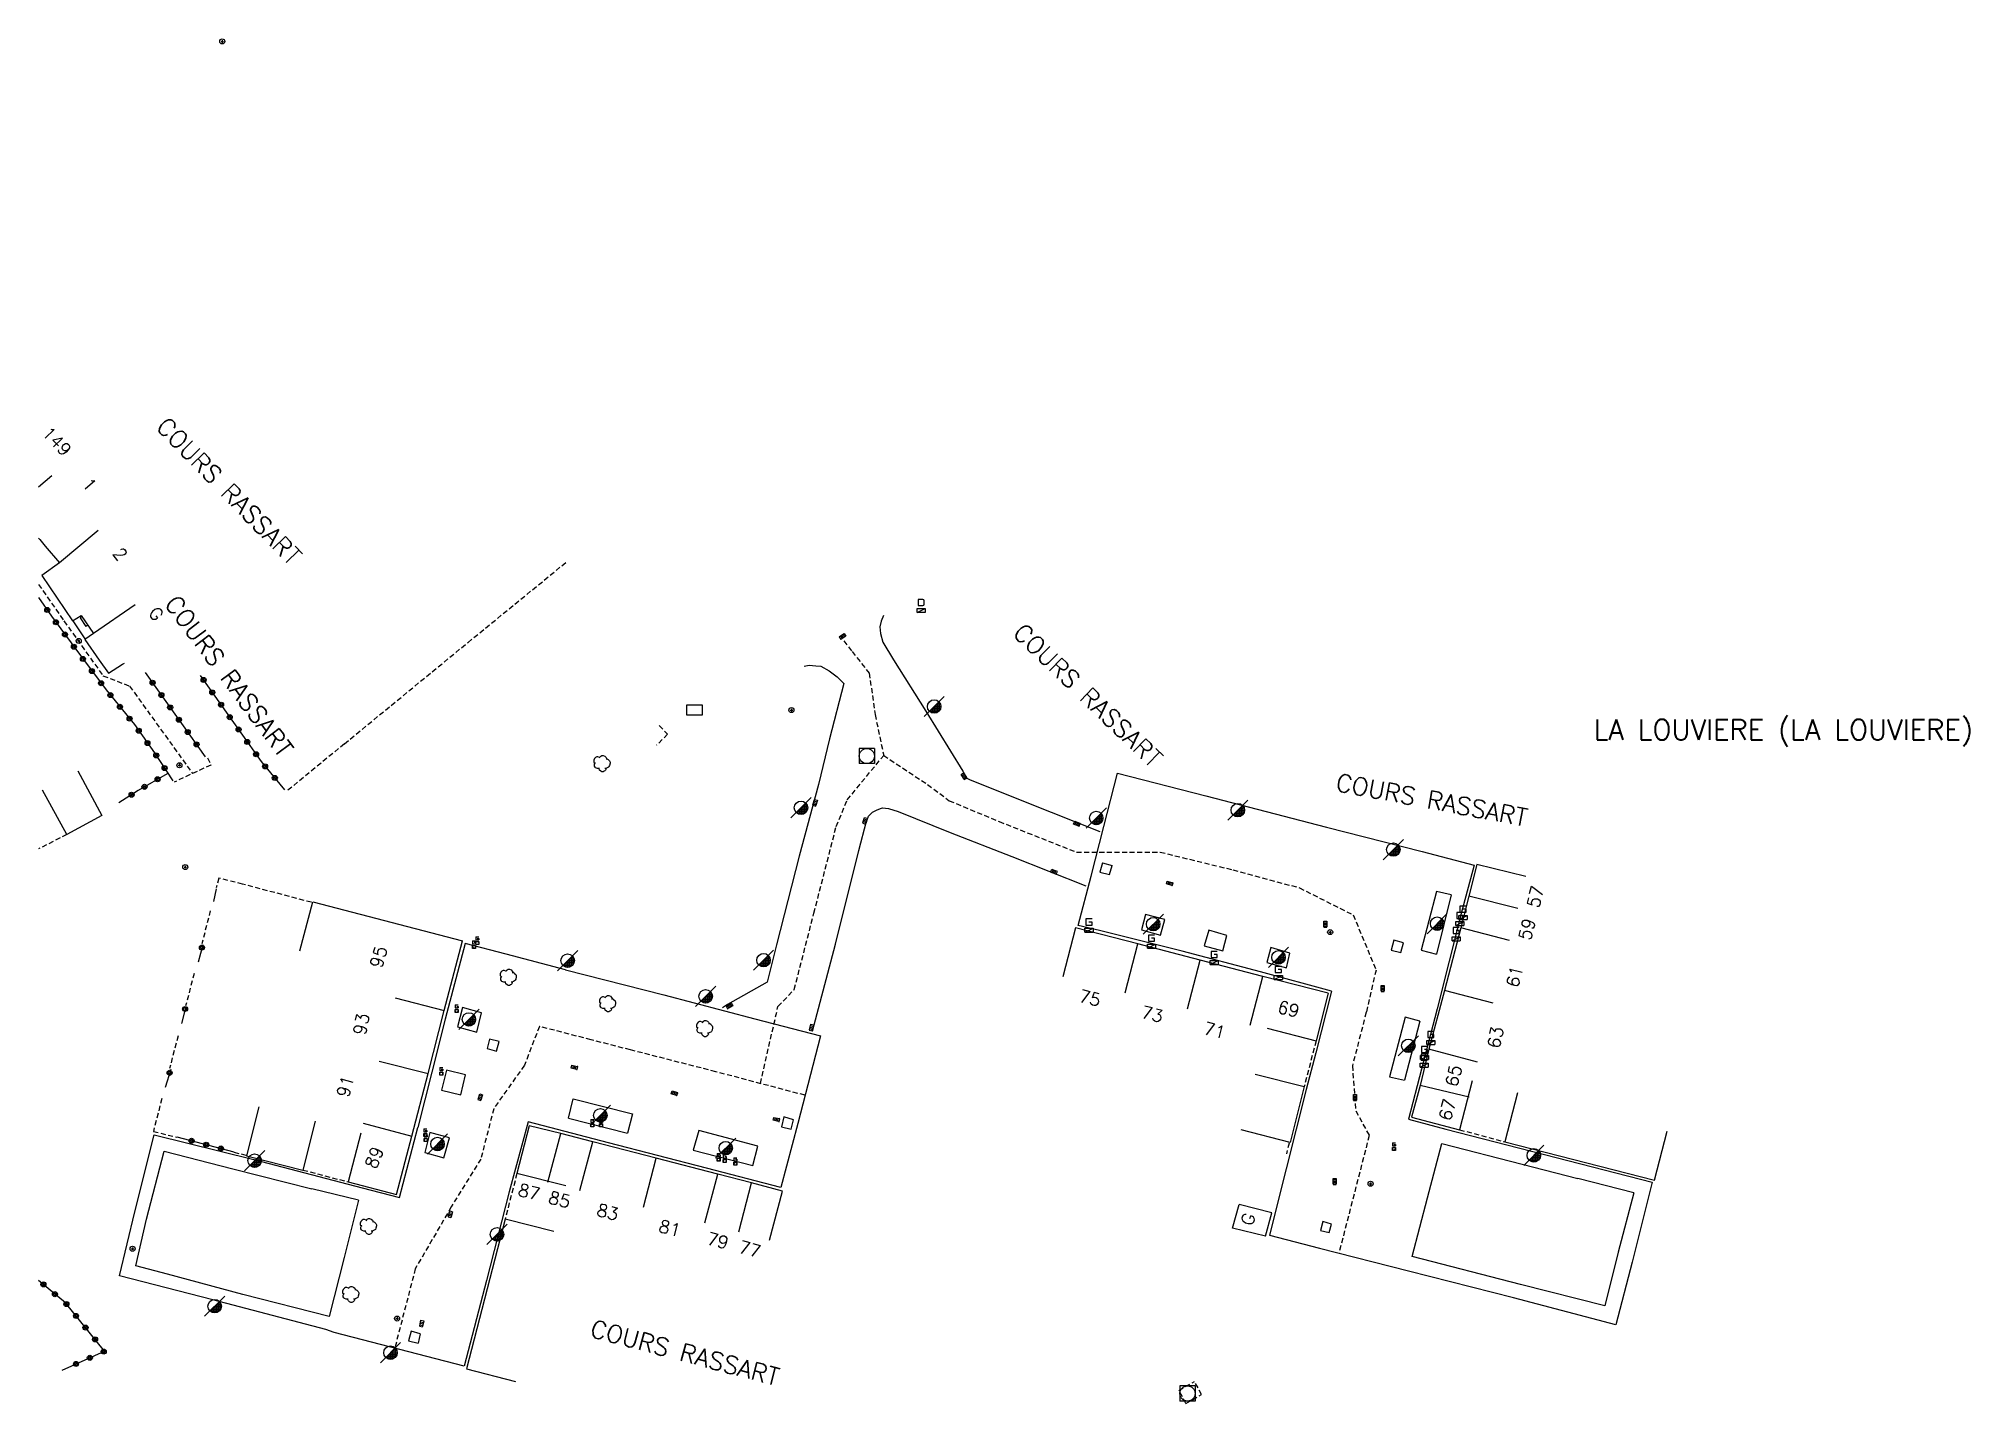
# Model space of a CAD drawing. Header units: millimetres. Extents: x 137000 to 137191, y 128419 to 128738.
# Drawn here: x 137000 to 137191.1, y 128419.3 to 128554.4 of the extents above; entities outside this region: 1.
import ezdxf
from ezdxf.enums import TextEntityAlignment as Align

# ---------------------------------------------------------------- set-up
doc = ezdxf.new("R2010")
doc.units = ezdxf.units.MM
doc.linetypes.add('DASHED', pattern=[0.75, 0.5, -0.25])
doc.layers.get('0').update_dxf_attribs({"linetype": 'CONTINUOUS'})
for name, color, linetype in [('w0001', 6, 'DASHED'), ('w0006', 2, 'CONTINUOUS'), ('w0008', 7, 'CONTINUOUS'), ('w0014', 7, 'CONTINUOUS'), ('w0100', 7, 'CONTINUOUS'), ('w0103', 1, 'CONTINUOUS'), ('w0106', 7, 'CONTINUOUS'), ('w0112', 1, 'DASHED'), ('w0300', 7, 'CONTINUOUS'), ('w0322', 7, 'CONTINUOUS'), ('w0400', 7, 'CONTINUOUS'), ('w0420', 7, 'CONTINUOUS'), ('w0421', 7, 'CONTINUOUS'), ('w0425', 7, 'CONTINUOUS'), ('w0432', 7, 'CONTINUOUS'), ('w0438', 7, 'CONTINUOUS'), ('w0470', 7, 'CONTINUOUS'), ('w0856', 7, 'CONTINUOUS'), ('w0980', 7, 'CONTINUOUS'), ('w0989', 7, 'CONTINUOUS'), ('w0991', 7, 'CONTINUOUS'), ('w1102', 7, 'CONTINUOUS'), ('w1338', 7, 'CONTINUOUS'), ('w1471', 7, 'CONTINUOUS')]:
    doc.layers.add(name, color=color, linetype=linetype)
doc.styles.get("Standard").update_dxf_attribs({"font": 'romans.shx', "width": 0.85})

# ---------------------------------------------------------------- blocks, each defined once
blk = doc.blocks.new('T856')
for p, q in [((-0.125, 0), (0.125, 0)), ((0, 0.125), (0, -0.125))]:
    blk.add_line(p, q)
blk.add_ellipse((0, 0), major_axis=(-0.177, 0.177), ratio=1, start_param=3.9269908, end_param=10.2101761)
blk = doc.blocks.new('T1471')
at = {"color": 0, "linetype": 'Continuous', "flags": 128}
blk.add_lwpolyline([(-0.75, -0.5), (-0.75, 0.5), (0.75, 0.5), (0.75, -0.5), (-0.75, -0.5)], dxfattribs=at)
blk = doc.blocks.new('T438')
for p, q in [((-0.4, 0.2), (0.4, 0.2)), ((-0.4, -0.2), (-0.4, 0.2)), ((0.15, 1.1), (-0.3, 1.1)), ((-0.3, 1.1), (-0.3, 0.5)), ((-0.3, 0.5), (0.15, 0.5)), ((0.3, 0.65), (0.3, 0.95)), ((0.4, 0.2), (0.4, -0.2))]:
    blk.add_line(p, q)
at = {"flags": 128}
for points in [[(-0.4, -0.2), (0.4, 0.2)], [(0.4, -0.2), (-0.4, -0.2)]]:
    blk.add_lwpolyline(points, dxfattribs=at)
for centre, major_axis, start_param, end_param in [((0.15, 0.95), (0.106, -0.106), 0.785398, 2.356194), ((0.15, 0.65), (0.106, 0.106), 3.926991, 5.497787)]:
    blk.add_ellipse(centre, major_axis=major_axis, ratio=1, start_param=start_param, end_param=end_param)
blk = doc.blocks.new('T400')
for p, q in [((-0.15, 0.3), (0.15, 0.3)), ((-0.15, -0.25), (-0.15, 0.3)), ((-0.15, 0.15), (0.15, 0.15)), ((-0.15, 0), (0.15, 0)), ((0.15, 0.3), (0.15, -0.25)), ((-0.15, -0.15), (0.15, -0.15)), ((-0.15, -0.25), (-0.15, -0.3)), ((-0.15, -0.3), (0.15, -0.3)), ((0.15, -0.3), (0.15, -0.25))]:
    blk.add_line(p, q)
blk = doc.blocks.new('T470')
for p, q in [((-1.000002, -1.000002), (1.000002, 1.000002)), ((0, 0), (0.666668, 0)), ((0, 0), (0, -0.666668)), ((0.166667, 0.166667), (0.500001, 0.166667)), ((0.166667, 0.166667), (0.166667, -0.666668)), ((0.333334, 0.333334), (0.500001, 0.333334)), ((0.333334, 0.333334), (0.333334, -0.500001)), ((0.500001, 0.333334), (0.500001, -0.333334)), ((-0.333334, -0.333334), (0.500001, -0.333334)), ((-0.333334, -0.333334), (-0.333334, -0.500001)), ((-0.333334, -0.500001), (0.333334, -0.500001)), ((-0.166667, -0.166667), (0.666668, -0.166667)), ((-0.166667, -0.166667), (-0.166667, -0.666668))]:
    blk.add_line(p, q)
blk.add_ellipse((0, 0), major_axis=(0.471405, 0.471405), ratio=1, start_param=5.4977871438, end_param=11.780972451)
blk = doc.blocks.new('T420')
for p, q in [((0.75, 0.75), (-0.75, 0.75)), ((-0.75, 0.75), (-0.75, -0.75)), ((0.75, 0.75), (0.75, -0.75)), ((0.75, -0.75), (-0.75, -0.75))]:
    blk.add_line(p, q)
blk.add_ellipse((0, 0), major_axis=(-0.53, 0.53), ratio=1, start_param=3.926991, end_param=10.210176)
blk = doc.blocks.new('T300')
for p, q in [((-0.8, 0.51), (-0.86, 0.34)), ((-0.86, 0.34), (-0.86, 0.17)), ((-0.86, 0.17), (-0.74, 0.06)), ((-0.69, 0.63), (-0.8, 0.51)), ((-0.8, -0.06), (-0.74, 0.06)), ((-0.74, 0.06), (-0.69, 0.11)), ((-0.57, 0.69), (-0.69, 0.63)), ((-0.46, 0.69), (-0.57, 0.69)), ((-0.29, 0.63), (-0.46, 0.69)), ((-0.29, 0.63), (-0.17, 0.74)), ((-0.23, 0.57), (-0.29, 0.63)), ((-0.17, 0.74), (-0.06, 0.8)), ((-0.06, 0.8), (0.06, 0.8)), ((0.06, 0.8), (0.23, 0.74)), ((0.23, 0.74), (0.34, 0.63)), ((0.34, 0.63), (0.4, 0.51)), ((0.46, 0.46), (0.34, 0.46)), ((0.4, 0.51), (0.4, 0.46)), ((0.57, 0.4), (0.46, 0.46)), ((0.57, 0.4), (0.69, 0.29)), ((0.69, 0.29), (0.74, 0.17)), ((0.74, 0.06), (0.69, -0.17)), ((0.74, 0.17), (0.74, 0.06)), ((-0.8, -0.17), (-0.8, -0.06)), ((-0.8, -0.23), (-0.8, -0.17)), ((-0.74, -0.34), (-0.8, -0.23)), ((-0.69, -0.4), (-0.74, -0.34)), ((-0.51, -0.46), (-0.69, -0.4)), ((-0.4, -0.46), (-0.51, -0.46)), ((-0.4, -0.46), (-0.34, -0.46)), ((-0.34, -0.46), (-0.34, -0.4)), ((-0.34, -0.51), (-0.34, -0.46)), ((-0.29, -0.63), (-0.34, -0.51)), ((-0.17, -0.74), (-0.29, -0.63)), ((-0.06, -0.8), (-0.17, -0.74)), ((0.06, -0.8), (-0.06, -0.8)), ((0.17, -0.74), (0.06, -0.8)), ((0.23, -0.69), (0.17, -0.74)), ((0.29, -0.46), (0.23, -0.46)), ((0.29, -0.63), (0.23, -0.69)), ((0.46, -0.4), (0.29, -0.46)), ((0.34, -0.51), (0.29, -0.63)), ((0.34, -0.51), (0.34, -0.46)), ((0.57, -0.34), (0.46, -0.4)), ((0.63, -0.29), (0.57, -0.34)), ((0.69, -0.17), (0.63, -0.29))]:
    blk.add_line(p, q)
blk = doc.blocks.new('T425')
for p, q in [((-0.15, 0.6), (0.15, 0.6)), ((-0.15, 0.6), (-0.15, 0.3)), ((-0.15, 0.3), (0.15, 0.3)), ((-0.15, 0.15), (0.15, 0.15)), ((-0.15, -0.15), (-0.15, 0.15)), ((0, 0.45), (0.15, 0.45)), ((0.15, 0.45), (0.15, 0.3)), ((0.15, 0.15), (0.15, -0.15)), ((0.15, -0.15), (-0.15, -0.15))]:
    blk.add_line(p, q)
blk.add_ellipse((0, 0), major_axis=(-0.106, 0.106), ratio=1, start_param=3.926991, end_param=10.210176)
blk = doc.blocks.new('T432')
for p, q in [((-0.4, 0.2), (0.4, 0.2)), ((-0.4, -0.2), (-0.4, 0.2)), ((-0.4, -0.2), (0.4, 0.2)), ((0.3, 1.1), (-0.3, 1.1)), ((-0.3, 1.1), (-0.3, 0.5)), ((-0.3, 0.5), (0.3, 0.5)), ((0.3, 0.8), (0, 0.8)), ((0.3, 0.5), (0.3, 0.8)), ((0.4, 0.2), (0.4, -0.2)), ((-0.4, -0.2), (0.4, -0.2))]:
    blk.add_line(p, q)
blk = doc.blocks.new('t322o')
at = {"color": 0, "linetype": 'Continuous'}
for radius in [0.25, 0.15]:
    blk.add_circle((0, 0), radius, dxfattribs=at)

msp = doc.modelspace()

# ---------------------------------------------------------------- linework, layer by layer
at = {"layer": 'w0001'}
for points in [[(137000, 128500.41), (137002.51, 128496.79), (137006.37, 128491.37), (137009.01, 128490.34), (137015.24, 128481.69)], [(137079.69, 128494.81), (137080.52, 128493.76), (137082.21, 128491.64), (137082.79, 128487.52), (137083.64, 128483.48), (137087.99, 128480.6), (137090.12, 128479), (137095.07, 128476.94), (137102.73, 128473.9), (137111.01, 128473.91), (137118.21, 128472.15), (137124.78, 128470.38), (137130.11, 128467.69), (137132.37, 128462.24), (137131.4, 128458.05), (137130.03, 128452.77), (137130.36, 128448.3), (137131.69, 128445.86), (137128.69, 128434.2)], [(137071.44, 128451.01), (137073.18, 128458.63), (137074.79, 128460.31), (137076.74, 128467.87), (137078.94, 128476.46), (137080.03, 128479.08), (137083.64, 128483.48)], [(137075.87, 128449.84), (137067.02, 128452.17), (137058.58, 128454.33), (137054.69, 128455.33), (137049.57, 128456.66), (137048.08, 128452.81), (137045.04, 128448.51), (137043.77, 128443.53), (137040.84, 128438.79), (137037.28, 128432.67), (137035.25, 128424.8)]]:
    msp.add_lwpolyline(points, dxfattribs=at)
at = {"layer": 'w0006'}
for points in [[(137127.95, 128460.16), (137120.95, 128462.05), (137113.18, 128464.09), (137104.99, 128466.16), (137102.9, 128466.64), (137104.18, 128471.52), (137105.43, 128476.43), (137106.79, 128481.72), (137115.51, 128479.47), (137127.46, 128476.38), (137136.93, 128473.97), (137142.1, 128472.62), (137140.8, 128467.84), (137138.43, 128458.38), (137136.44, 128450.78), (137135.57, 128447.48), (137139.28, 128446.5)], [(137139.82, 128469.68), (137138.36, 128470.01), (137136.85, 128464.2), (137138.34, 128463.8)], [(137139.82, 128469.68), (137138.34, 128463.8)], [(137111.04, 128465.7), (137111.48, 128467.24), (137109.57, 128467.74), (137109.17, 128466.22)], [(137109.17, 128466.22), (137111.04, 128465.7)], [(137117.22, 128464.14), (137117.6, 128465.64), (137115.81, 128466.17), (137115.36, 128464.62)], [(137052.15, 128462.27), (137046.29, 128463.8), (137042.22, 128464.85), (137040.25, 128457.36), (137038.93, 128452.12), (137037.53, 128446.66)], [(137115.36, 128464.62), (137117.22, 128464.14)], [(137123.52, 128462.47), (137123.85, 128463.91), (137121.95, 128464.46), (137121.56, 128462.99)], [(137052.15, 128462.27), (137061.89, 128459.77), (137070.9, 128457.41), (137077.39, 128455.74), (137075.15, 128447.06), (137073.46, 128440.7), (137066.12, 128442.63), (137056.41, 128445.12), (137048.44, 128447.21), (137046.58, 128440.27), (137044.32, 128431.49), (137042.13, 128423.01), (137029.26, 128426.35), (137028.44, 128426.66)], [(137121.56, 128462.99), (137123.52, 128462.47)], [(137041.95, 128458.54), (137041.47, 128456.62)], [(137041.47, 128456.62), (137043.37, 128456.1), (137043.85, 128458.01), (137041.95, 128458.54)], [(137127.95, 128460.16), (137126.42, 128454.04), (137125.46, 128450.4), (137123.49, 128442.57), (137121.82, 128435.99), (137126.77, 128434.69), (137135.58, 128432.45)], [(137136.69, 128457.19), (137135.25, 128457.57), (137133.69, 128451.68), (137135.18, 128451.35)], [(137136.69, 128457.19), (137135.18, 128451.35)], [(137040.38, 128452.34), (137039.88, 128450.34)], [(137039.88, 128450.34), (137041.78, 128449.88), (137042.24, 128451.85), (137040.38, 128452.34)], [(137052.43, 128447.59), (137052.91, 128449.49), (137058.77, 128447.99), (137058.3, 128446.09)], [(137052.43, 128447.59), (137058.3, 128446.09)], [(137032.03, 128440.67), (137035.71, 128439.72), (137037.53, 128446.66)], [(137038.73, 128446.14), (137038.21, 128444.19)], [(137038.21, 128444.19), (137040.11, 128443.66), (137040.68, 128445.62), (137038.73, 128446.14)], [(137070.7, 128442.89), (137071.18, 128444.79), (137065.36, 128446.35), (137064.78, 128444.39)], [(137064.78, 128444.39), (137070.7, 128442.89)]]:
    msp.add_lwpolyline(points, dxfattribs=at)
at = {"layer": 'w0008'}
for points in [[(137083.61, 128497.33), (137083.39, 128496.77), (137083.26, 128496.22), (137083.34, 128495.55), (137083.55, 128494.69), (137084.62, 128492.93), (137087.8, 128487.85), (137091.48, 128481.91), (137091.88, 128481.23), (137092.12, 128481.1), (137097.8, 128478.83), (137105.04, 128475.95)], [(137075.77, 128492.3), (137076.28, 128492.41), (137076.92, 128492.36), (137077.42, 128492.3), (137078.24, 128491.87), (137079.03, 128491.26), (137079.69, 128490.61), (137078.29, 128485.11), (137077.18, 128480.6), (137075.28, 128473.5), (137073.04, 128464.73), (137072.1, 128461.05), (137068.18, 128458.82), (137067.68, 128458.51)], [(137076.61, 128456.2), (137078.87, 128464.81), (137081.19, 128474.08), (137081.94, 128476.98), (137082.1, 128477.36), (137082.15, 128477.47), (137082.54, 128477.86), (137083.01, 128478.1), (137083.43, 128478.26), (137083.52, 128478.29), (137084.11, 128478.24), (137085.07, 128477.94), (137090.23, 128475.85), (137096.33, 128473.48), (137103.65, 128470.57)]]:
    msp.add_lwpolyline(points, dxfattribs=at)
at = {"layer": 'w0014'}
for points in [[(137003.39, 128496.79), (137004.57, 128495.01)], [(137028.44, 128426.66), (137017.24, 128429.6), (137008, 128431.97), (137009.53, 128438.3), (137011.44, 128445.94), (137021.3, 128443.47), (137032.03, 128440.67)], [(137139.28, 128446.5), (137150.2, 128443.67), (137159.7, 128441.23), (137157.71, 128433.32), (137156.12, 128427.13), (137145.99, 128429.8), (137135.59, 128432.44)], [(137157.88, 128440.18), (137156.35, 128434.32), (137155.01, 128429), (137146.68, 128431.11), (137135.95, 128433.88), (137137.45, 128439.69), (137138.87, 128445.06), (137146.84, 128443.03), (137152.36, 128441.59)], [(137031.67, 128439.46), (137030.23, 128433.79), (137028.75, 128427.94), (137020.22, 128430.13), (137012.75, 128432.12), (137009.61, 128432.94), (137010.69, 128437.58), (137012.41, 128444.32), (137019.23, 128442.57), (137027.05, 128440.59)], [(137157.88, 128440.18), (137152.36, 128441.59)], [(137031.67, 128439.46), (137027.05, 128440.59)]]:
    msp.add_lwpolyline(points, dxfattribs=at)
at = {"layer": 'w0100'}
for points in [[(137000, 128505), (137000.11, 128504.87), (137000.65, 128504.21), (137002.07, 128502.53)], [(137002.07, 128502.53), (137000.31, 128501.29), (137003.37, 128496.8)], [(137003.37, 128496.8), (137004.22, 128497.32), (137005.43, 128495.55)], [(137003.88, 128481.94), (137006.27, 128477.55), (137002.8, 128475.65), (137000.4, 128480.04)], [(137147.21, 128471.48), (137142.36, 128472.7), (137141.57, 128469.54)], [(137025.87, 128464.15), (137027.13, 128468.99)], [(137027.13, 128468.99), (137041.94, 128465.13)], [(137141.57, 128469.54), (137140.75, 128466.4)], [(137102.62, 128466.42), (137101.37, 128461.58)], [(137108.8, 128464.82), (137102.62, 128466.42)], [(137140.75, 128466.4), (137139.14, 128460.2)], [(137040.14, 128458.22), (137041.94, 128465.13)], [(137114.97, 128463.22), (137108.8, 128464.82)], [(137121.17, 128461.61), (137114.97, 128463.22)], [(137127.65, 128459.94), (137121.17, 128461.61)], [(137127.65, 128459.94), (137126.43, 128455.22)], [(137139.14, 128460.2), (137137.59, 128454.42)], [(137038.54, 128451.98), (137040.14, 128458.22)], [(137121.59, 128456.47), (137126.43, 128455.22)], [(137137.59, 128454.42), (137136.73, 128450.8)], [(137036.95, 128445.8), (137038.54, 128451.98)], [(137125.27, 128450.71), (137123.86, 128445.18), (137119.02, 128446.41)], [(137120.42, 128451.94), (137125.27, 128450.71)], [(137136.73, 128450.8), (137135.89, 128447.68)], [(137141.89, 128451.26), (137140.62, 128446.43)], [(137146.37, 128450.09), (137145.12, 128445.24)], [(137021.78, 128448.69), (137020.57, 128443.84)], [(137027.38, 128447.29), (137026.16, 128442.44)], [(137135.89, 128447.68), (137140.62, 128446.43)], [(137031.89, 128446.1), (137030.65, 128441.26)], [(137030.65, 128441.26), (137035.42, 128440.03), (137036.95, 128445.8)], [(137048.55, 128446.83), (137047.34, 128442.1)], [(137051.68, 128446.07), (137048.55, 128446.83)], [(137054.85, 128445.23), (137051.68, 128446.07)], [(137061.11, 128443.62), (137054.85, 128445.23)], [(137145.12, 128445.24), (137159.93, 128441.44), (137161.18, 128446.28)], [(137020.57, 128443.84), (137026.16, 128442.44)], [(137067.21, 128442.04), (137061.11, 128443.62)], [(137052.18, 128440.86), (137047.34, 128442.1)], [(137070.57, 128441.17), (137067.21, 128442.04)], [(137072.35, 128435.51), (137073.64, 128440.34), (137070.57, 128441.17)], [(137046.17, 128437.59), (137042.36, 128422.76), (137047.2, 128421.52)], [(137051.01, 128436.35), (137046.17, 128437.59)]]:
    msp.add_lwpolyline(points, dxfattribs=at)
at = {"layer": 'w0103'}
for points in [[(137005.43, 128495.55), (137004.58, 128494.95), (137005.98, 128492.92), (137006.92, 128491.64), (137008.31, 128492.5), (137008.51, 128492.61)], [(137118.17, 128436.7), (137118.82, 128439.04)], [(137121.43, 128435.88), (137122.07, 128438.21), (137118.82, 128439.04)], [(137121.43, 128435.88), (137118.17, 128436.7)]]:
    msp.add_lwpolyline(points, dxfattribs=at)
at = {"layer": 'w0106'}
for points in [[(137004.27, 128497.23), (137004.1, 128497.11)], [(137004.1, 128497.11), (137004.68, 128496.24)], [(137004.87, 128496.37), (137004.68, 128496.24)]]:
    msp.add_lwpolyline(points, dxfattribs=at)
at = {"layer": 'w0112'}
for points in [[(137030.27, 128484.63), (137042.5, 128494.67), (137052.2, 128502.59)], [(137061.43, 128486.44), (137062.25, 128485.58), (137061.16, 128484.48)], [(137016.73, 128483.23), (137017.04, 128482.52), (137013.42, 128480.85)], [(137030.27, 128484.63), (137024.56, 128479.94)], [(137002.79, 128475.65), (137000, 128474.23)], [(137027.01, 128468.94), (137020.19, 128470.74), (137017.84, 128471.33), (137017.58, 128470.36)], [(137016.99, 128468.11), (137016.16, 128464.84)], [(137015.4, 128461.9), (137014.55, 128458.7)], [(137013.8, 128455.71), (137012.96, 128452.48)], [(137126.43, 128455.22), (137125.27, 128450.71)], [(137012.2, 128449.52), (137011.36, 128446.27), (137013.68, 128445.68)], [(137123.76, 128445.11), (137123.51, 128444.03)], [(137140.62, 128446.43), (137145.12, 128445.24)], [(137019.32, 128444.2), (137020.5, 128443.92)], [(137026.16, 128442.44), (137030.65, 128441.26)], [(137047.34, 128442.1), (137046.17, 128437.59)], [(137113.56, 128419.34), (137112.86, 128420.63), (137114.41, 128421.5)], [(137113.56, 128419.34), (137115.11, 128420.21)], [(137115.11, 128420.21), (137114.41, 128421.5)]]:
    msp.add_lwpolyline(points, dxfattribs=at)
at = {"layer": 'w0322'}
for points in [[(137000, 128499.1), (137001.29, 128497.25), (137004.13, 128493.37), (137006.67, 128489.98), (137009.48, 128486.53), (137011.46, 128483.75), (137013.3, 128480.98)], [(137012.71, 128481.65), (137009.86, 128480.02), (137007.94, 128478.78)], [(137017.57, 128470.28), (137017.3, 128469.03)], [(137016.24, 128464.73), (137015.8, 128463.01)], [(137014.56, 128458.64), (137014.13, 128456.93)], [(137013.07, 128452.38), (137012.54, 128450.62)], [(137013.69, 128445.71), (137019.32, 128444.23)], [(137006.53, 128424.51), (137002.66, 128429.28), (137000, 128431.51)]]:
    msp.add_lwpolyline(points, dxfattribs=at)
at = {"layer": 'w0421'}
for points in [[(137105.29, 128472.86), (137105.05, 128471.91), (137105.98, 128471.69), (137106.24, 128472.58)], [(137105.29, 128472.86), (137106.24, 128472.58)], [(137134.81, 128463.97), (137135.08, 128464.93), (137134.14, 128465.19), (137133.86, 128464.2)], [(137133.86, 128464.2), (137134.81, 128463.97)], [(137044.64, 128455.41), (137044.38, 128454.48)], [(137044.38, 128454.48), (137045.33, 128454.22), (137045.58, 128455.17), (137044.64, 128455.41)], [(137073.77, 128447.69), (137073.54, 128446.73)], [(137073.54, 128446.73), (137074.48, 128446.49), (137074.71, 128447.41), (137073.77, 128447.69)], [(137127.09, 128437.34), (137126.88, 128436.46)], [(137126.88, 128436.46), (137127.74, 128436.24), (137127.96, 128437.08), (137127.09, 128437.34)], [(137037.78, 128426.21), (137036.86, 128426.48), (137036.61, 128425.54), (137037.58, 128425.3)], [(137037.78, 128426.21), (137037.58, 128425.3)]]:
    msp.add_lwpolyline(points, dxfattribs=at)
at = {"layer": 'w1102'}
for points in [[(137001.31, 128511.17), (137000, 128510.03)], [(137005.89, 128505.76), (137002.07, 128502.53)], [(137009.55, 128498.38), (137005.43, 128495.55)], [(137146.42, 128468.32), (137141.57, 128469.54)], [(137145.59, 128465.15), (137140.75, 128466.4)], [(137107.55, 128459.98), (137108.8, 128464.82)], [(137113.72, 128458.38), (137114.97, 128463.22)], [(137119.9, 128456.77), (137121.17, 128461.61)], [(137035.3, 128459.47), (137040.14, 128458.22)], [(137143.98, 128458.95), (137139.14, 128460.2)], [(137033.7, 128453.22), (137038.54, 128451.98)], [(137142.42, 128453.13), (137137.59, 128454.42)], [(137141.6, 128449.64), (137136.73, 128450.8)], [(137032.12, 128447.08), (137036.95, 128445.8)], [(137050.4, 128441.24), (137051.68, 128446.07)], [(137053.57, 128440.4), (137054.85, 128445.23)], [(137059.86, 128438.78), (137061.11, 128443.62)], [(137065.95, 128437.2), (137067.21, 128442.04)], [(137069.31, 128436.33), (137070.57, 128441.17)]]:
    msp.add_lwpolyline(points, dxfattribs=at)
at = {"layer": 'w1338'}
for points in [[(137010.56, 128491.69), (137014.15, 128486.64), (137016.5, 128483.35)], [(137016, 128491.4), (137022.02, 128482.89), (137024.34, 128480.09)], [(137002.33, 128422.62), (137006.53, 128424.51)]]:
    msp.add_lwpolyline(points, dxfattribs=at)

# ---------------------------------------------------------------- block references
at = {"layer": 'w0300'}
for p in [(137055.82, 128482.66), (137046.54, 128461.51), (137056.37, 128458.9), (137065.97, 128456.44), (137032.7, 128436.85), (137030.95, 128430.12)]:
    msp.add_blockref('T300', p, dxfattribs=at)
at = {"layer": 'w0322'}
for p, rotation in [((137000.85, 128497.88), 304.9647626534654), ((137001.72, 128496.66), 306.1546345445892), ((137002.61, 128495.45), 306.1546345445892), ((137003.49, 128494.24), 306.1546345445892), ((137004.38, 128493.03), 306.8856082176933), ((137005.28, 128491.83), 306.8856082176933), ((137006.18, 128490.63), 306.8856082176933), ((137007.1, 128489.45), 309.1146105689886), ((137008.05, 128488.29), 309.1146105689886), ((137009, 128487.12), 309.1146105689886), ((137009.91, 128485.93), 305.5661715027082), ((137010.78, 128484.71), 305.5661715027082), ((137011.64, 128483.48), 303.5130087547752), ((137011.78, 128481.12), 209.7518846194702), ((137012.47, 128482.23), 303.5130087547752), ((137009.2, 128479.59), 212.7981058196131), ((137010.48, 128480.37), 209.7518846194702), ((137016.17, 128464.46), 255.5205896225929), ((137014.49, 128458.38), 256.0211000923768), ((137012.97, 128452.06), 253.1700274848802), ((137015.14, 128445.33), 345.2836120733903), ((137016.59, 128444.95), 345.2836120733903), ((137018.04, 128444.57), 345.2836120733903), ((137000.47, 128431.12), 139.9662476964268), ((137001.62, 128430.15), 139.9662476964268), ((137002.75, 128429.17), 129.0910016978181), ((137003.7, 128428), 129.0910016978181), ((137004.64, 128426.84), 129.0910016978181), ((137005.59, 128425.67), 129.0910016978181)]:
    msp.add_blockref('t322o', p, dxfattribs=dict(at, rotation=rotation))
at = {"layer": 'w0400'}
for p, rotation in [((137079.56, 128495.26), 303.2685822062425), ((137091.59, 128481.42), 32.19147987974257), ((137076.85, 128478.79), 344.3744113419443), ((137081.8, 128477.02), 341.7314506014827), ((137102.77, 128476.71), 68.93396854282736), ((137100.5, 128471.97), 68.86424880270569), ((137111.95, 128470.81), 72.78655176439011), ((137068.37, 128458.68), 301.0735387444147), ((137076.5, 128456.55), 344.7103838021386), ((137053.04, 128452.6), 76.54819857925715), ((137043.71, 128449.65), 342.9077953849949), ((137062.94, 128450.04), 73.24354205839445), ((137073.03, 128447.44), 77.00538320748485), ((137040.75, 128438.06), 343.593038056624), ((137037.92, 128427.24), 346.827072259875)]:
    msp.add_blockref('T400', p, dxfattribs=dict(at, rotation=rotation))
for p in [(137127.36, 128466.77), (137133.04, 128460.42), (137130.28, 128449.61), (137128.29, 128441.31)]:
    msp.add_blockref('T400', p, dxfattribs=at)
at = {"layer": 'w0420'}
for p in [(137081.97, 128483.42), (137113.71, 128420.32)]:
    msp.add_blockref('T420', p, dxfattribs=at)
at = {"layer": 'w0425'}
for p in [(137043.1, 128464.53), (137043.42, 128464.92), (137041.38, 128458.19), (137039.85, 128451.98), (137054.81, 128446.85), (137055.67, 128446.85), (137038.27, 128445.91), (137038.32, 128445.41), (137134.14, 128444.53), (137067.3, 128443.48), (137067.91, 128443.33), (137068.97, 128443.06)]:
    msp.add_blockref('T425', p, dxfattribs=at)
at = {"layer": 'w0432'}
for p in [(137140.66, 128466.84), (137140.98, 128467.45), (137103.96, 128466.19), (137140.3, 128465.34), (137110.14, 128464.59), (137116.36, 128462.98), (137122.7, 128461.49), (137137.17, 128453.58), (137137.8, 128455.05), (137137.13, 128452.81)]:
    msp.add_blockref('T432', p, dxfattribs=at)
at = {"layer": 'w0438'}
msp.add_blockref('T438', (137087.35, 128497.82), dxfattribs=at)
at = {"layer": 'w0470'}
for p in [(137088.64, 128488.32), (137075.46, 128478.3), (137104.68, 128477.28), (137118.69, 128478.06), (137134.09, 128474.16), (137110.32, 128466.78), (137138.42, 128466.83), (137052.36, 128463.17), (137071.75, 128463.21), (137122.72, 128463.49), (137066.02, 128459.64), (137042.59, 128457.35), (137135.57, 128454.74), (137055.6, 128447.85), (137039.48, 128445.01), (137068.01, 128444.61), (137021.38, 128443.37), (137147.99, 128443.89), (137045.37, 128436.07), (137017.43, 128428.96), (137034.83, 128424.36)]:
    msp.add_blockref('T470', p, dxfattribs=at)
at = {"layer": 'w0856'}
for p in [(137018.18, 128554.16), (137003.97, 128494.81), (137074.51, 128487.97), (137013.94, 128482.51), (137014.52, 128472.43), (137127.83, 128465.99), (137131.83, 128441.08), (137009.3, 128434.65), (137035.48, 128427.74)]:
    msp.add_blockref('T856', p, dxfattribs=at)
at = {"layer": 'w1338'}
for p, rotation in [((137011.28, 128490.68), 305.4708093793514), ((137016.33, 128490.95), 305.2397878596011), ((137012.15, 128489.46), 305.4708093793514), ((137017.19, 128489.72), 305.2397878596011), ((137013.02, 128488.23), 305.4708093793514), ((137013.89, 128487.01), 305.4708093793514), ((137018.06, 128488.5), 305.2397878596011), ((137018.92, 128487.27), 305.2397878596011), ((137014.76, 128485.79), 305.4707471929493), ((137019.79, 128486.05), 305.2397878596011), ((137020.65, 128484.82), 305.2397878596011), ((137015.63, 128484.57), 305.4707471929493), ((137021.52, 128483.6), 305.2397878596011), ((137022.42, 128482.4), 309.6456198649175), ((137023.38, 128481.25), 309.6456198649175), ((137005.07, 128423.85), 24.18987289271324), ((137006.44, 128424.47), 24.18987289271324), ((137003.7, 128423.24), 24.18987289271324)]:
    msp.add_blockref('t322o', p, dxfattribs=dict(at, rotation=rotation))
at = {"layer": 'w1471'}
msp.add_blockref('T1471', (137064.91, 128487.98), dxfattribs=at)

# ---------------------------------------------------------------- texts
at = {"layer": 'w0980'}
for p in [(137014.57, 128736.56), (137153.9, 128486.04)]:
    msp.add_text('LA LOUVIERE (LA LOUVIERE)', height=2, dxfattribs=at).set_placement(p, align=Align.MIDDLE_LEFT)
at = {"layer": 'w0989'}
for rotation, p in [(314.2748, (137012.14, 128516.52)), (306.8699, (137013.09, 128499)), (316.1233, (137096.93, 128496.08)), (349.2869, (137128.46, 128480.86)), (345.165, (137054.7, 128426.82))]:
    msp.add_text('COURS RASSART', height=1.75, rotation=rotation, dxfattribs=at).set_placement(p, align=Align.MIDDLE_LEFT)
at = {"layer": 'w0991'}
for s, rotation, p in [('149', 313.9268, (137001.36, 128514.14)), ('1', 310.7929, (137004.58, 128509.88)), ('2', 306.4928, (137007.57, 128503.05)), ('G', 306.4928, (137011.13, 128497.13)), ('57', 75.89, (137148.74, 128469.34)), ('59', 75.2794, (137147.91, 128466.12)), ('95', 73.8355, (137034.25, 128463.36)), ('61', 75.4885, (137146.69, 128461.45)), ('75', 345.507, (137103.89, 128458.86)), ('73', 345.473, (137110.06, 128457.27)), ('69', 345.5861, (137123.56, 128457.77)), ('93', 78.9664, (137032.55, 128456.77)), ('71', 345.3831, (137116.23, 128455.66)), ('63', 78.2804, (137144.81, 128455.44)), ('65', 76.6398, (137140.65, 128451.63)), ('91', 74.1559, (137030.95, 128450.56)), ('67', 74.8969, (137140.03, 128448.25)), ('89', 68.3921, (137033.79, 128443.45)), ('87', 346.4596, (137048.4, 128439.66)), ('85', 345.1459, (137051.4, 128438.91)), ('83', 345.5773, (137056.17, 128437.67)), ('81', 345.4291, (137062.32, 128436.07)), ('G', 72.8254, (137120.3, 128437.38)), ('79', 345.4733, (137067.06, 128434.84)), ('77', 345.0331, (137070.22, 128434.01))]:
    msp.add_text(s, height=1.25, rotation=rotation, dxfattribs=at).set_placement(p, align=Align.CENTER)

doc.saveas('drawing.dxf')
